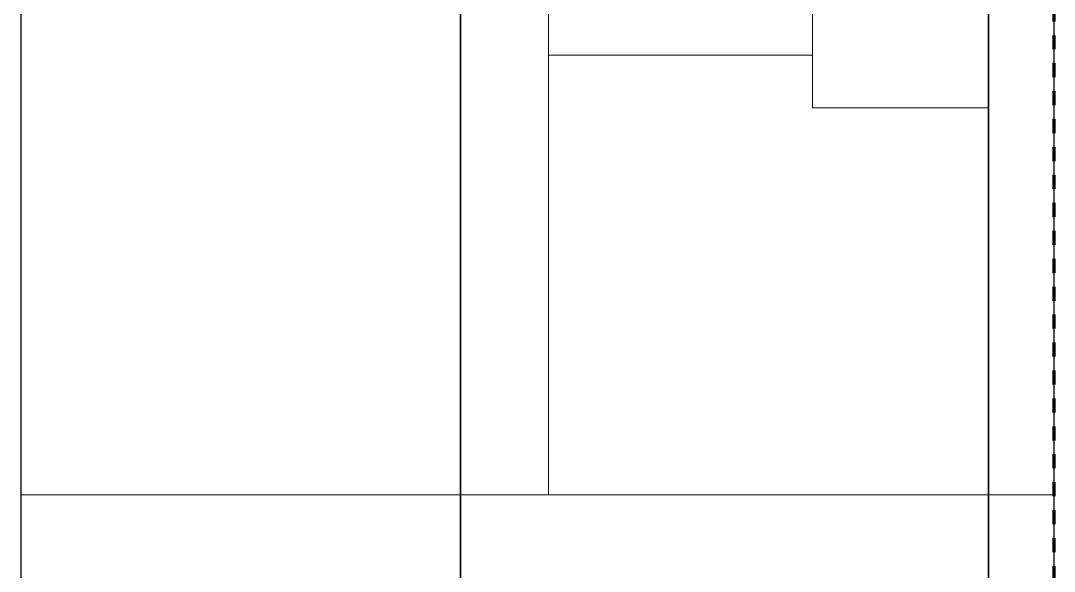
# Model space of a CAD drawing. Header units: millimetres. Extents: x -5300 to 98858, y -5196 to 93886.
# Drawn here: x 890 to 1125, y 5692.6 to 5817.8 of the extents above; entities that cross this region are included whole.
import ezdxf

# ---------------------------------------------------------------- set-up
doc = ezdxf.new("R2010")
doc.units = ezdxf.units.MM
doc.linetypes.add('Штрих', pattern=[6.35, 3.175, -3.175])
doc.linetypes.add('Штрих_2_', pattern=[6.35, 3.175, -3.175])
for name, color, linetype, lineweight, true_color in [('_Разделитель помещений_', 4, 'Штрих', 70, 0x00ffff), ('Двери', 7, 'Continuous', 18, 0x7f7f7f), ('Перекрытия', 7, 'Continuous', 18, 0x7f7f7f), ('Стены', 7, 'Continuous', 18, 0x7f7f7f), ('Стены разрез', 7, 'Continuous', 50, 0x7f7f7f)]:
    doc.layers.add(name, color=color, linetype=linetype, lineweight=lineweight, true_color=true_color)

# ---------------------------------------------------------------- blocks, each defined once
blk = doc.blocks.new('ПЕР-002 - ПЕР-002-240075-Подвал')
at = {"layer": 'Перекрытия', "color": 254, "true_color": 0xd4d4d4}
for p, q in [((890, 890), (890, 11650)), ((890, 11650), (890, 890)), ((1110, 6590), (1110, 1110)), ((1110, 1110), (1110, 6590))]:
    blk.add_line(p, q, dxfattribs=at)
blk = doc.blocks.new('СТВ_Перегородка_Кирпич 150968 - СТВ_Перегородка_Кирпич 2-246746-Подвал')
at = {"layer": 'Стены', "color": 254, "true_color": 0xd4d4d4}
blk.add_line((990, 990), (990, 11750), dxfattribs=at)
blk = doc.blocks.new('СТВ_Перегородка_Кирпич 150968 - СТВ_Перегородка_Кирпич 150968-246743-Подвал')
at = {"layer": 'Стены', "color": 254, "true_color": 0xd4d4d4}
for p, q in [((890, 5710), (890, 6330)), ((990, 5710), (990, 6330)), ((990, 6330), (990, 5710)), ((1110, 5710), (1110, 6330)), ((1110, 6330), (1110, 5710)), ((1125, 6330), (1125, 5710)), ((890, 5710), (990, 5710)), ((890, 5710), (890, 5710)), ((990, 5710), (1110, 5710)), ((990, 5710), (990, 5710)), ((990, 5710), (990, 5710)), ((1110, 5710), (1125, 5710)), ((1110, 5710), (1110, 5710)), ((1110, 5710), (1110, 5710)), ((1125, 5710), (1125, 5710))]:
    blk.add_line(p, q, dxfattribs=at)
at = {"layer": 'Стены разрез', "color": 254, "lineweight": 25, "true_color": 0xd4d4d4}
for p, q in [((990, 11870), (990, 990)), ((1110, 990), (1110, 11870)), ((890, 11750), (890, 890)), ((990, 890), (990, 11750)), ((1110, 6590), (1110, 1110)), ((1125, 1110), (1125, 6590))]:
    blk.add_line(p, q, dxfattribs=at)
blk.add_blockref('СТВ_Перегородка_Кирпич 150968 - СТВ_Перегородка_Кирпич 2-246746-Подвал', (0, 0))
blk = doc.blocks.new('Дн-12 - Дн-12-246799-Подвал')
at = {"layer": 'Двери', "color": 254, "true_color": 0xd4d4d4}
for p, q in [((1010, 6330), (1010, 5710)), ((1010, 5710), (1010, 6330)), ((1110, 5710), (1110, 6330)), ((1110, 5710), (1110, 6330)), ((1070, 5798), (1070, 6242)), ((1070, 6242), (1070, 5798)), ((1070, 5798), (1070, 6242)), ((1070, 6242), (1070, 5798)), ((1070, 5798), (1070, 6242)), ((1070, 6242), (1070, 5798)), ((1110, 6242), (1110, 5798)), ((1110, 6242), (1110, 5798)), ((1110, 6242), (1110, 5798)), ((1110, 6242), (1110, 5798)), ((1110, 5798), (1110, 6242)), ((1110, 5798), (1110, 6242)), ((1010, 5810), (1010, 6230)), ((1010, 6230), (1010, 5810)), ((1070, 5810), (1070, 6230)), ((1070, 6230), (1070, 5810)), ((1070, 5810), (1010, 5810)), ((1010, 5810), (1010, 5810)), ((1010, 5810), (1070, 5810)), ((1010, 5710), (1010, 5810)), ((1010, 5810), (1070, 5810)), ((1010, 5810), (1010, 5710)), ((1010, 5710), (1010, 5810)), ((1010, 5810), (1010, 5810)), ((1070, 5810), (1010, 5810)), ((1010, 5810), (1010, 5710)), ((1010, 5710), (1010, 5810)), ((1010, 5810), (1070, 5810)), ((1070, 5810), (1010, 5810)), ((1010, 5810), (1010, 5710)), ((1070, 5810), (1070, 5810)), ((1070, 5810), (1070, 5798)), ((1070, 5798), (1070, 5810)), ((1070, 5798), (1070, 5810)), ((1070, 5810), (1070, 5810)), ((1070, 5810), (1070, 5798)), ((1070, 5810), (1070, 5798)), ((1070, 5798), (1070, 5810)), ((1070, 5798), (1110, 5798)), ((1110, 5798), (1070, 5798)), ((1070, 5798), (1070, 5798)), ((1110, 5798), (1070, 5798)), ((1070, 5798), (1070, 5798)), ((1070, 5798), (1110, 5798)), ((1110, 5798), (1070, 5798)), ((1070, 5798), (1110, 5798)), ((1110, 5798), (1070, 5798)), ((1070, 5798), (1070, 5798)), ((1070, 5798), (1110, 5798)), ((1070, 5798), (1070, 5798)), ((1110, 5798), (1070, 5798)), ((1110, 5798), (1070, 5798)), ((1070, 5798), (1070, 5798)), ((1070, 5798), (1110, 5798)), ((1070, 5798), (1070, 5798)), ((1070, 5798), (1110, 5798)), ((1110, 5798), (1110, 5710)), ((1110, 5710), (1110, 5798)), ((1110, 5798), (1110, 5798)), ((1110, 5798), (1110, 5710)), ((1110, 5710), (1110, 5798)), ((1110, 5798), (1110, 5798)), ((1110, 5798), (1110, 5798)), ((1110, 5798), (1110, 5710)), ((1110, 5798), (1110, 5710)), ((1110, 5798), (1110, 5798)), ((1110, 5798), (1110, 5798)), ((1110, 5798), (1110, 5798)), ((1110, 5710), (1010, 5710)), ((1010, 5710), (1010, 5710)), ((1010, 5710), (1110, 5710)), ((1110, 5710), (1010, 5710)), ((1010, 5710), (1010, 5710)), ((1010, 5710), (1110, 5710)), ((1010, 5710), (1110, 5710)), ((1110, 5710), (1010, 5710)), ((1010, 5710), (1010, 5710)), ((1010, 5710), (1110, 5710)), ((1110, 5710), (1010, 5710)), ((1010, 5710), (1010, 5710)), ((1110, 5710), (1110, 5710)), ((1110, 5710), (1110, 5710)), ((1110, 5710), (1110, 5710)), ((1110, 5710), (1110, 5710))]:
    blk.add_line(p, q, dxfattribs=at)
blk = doc.blocks.new('Дн-12 - Дн-12-246803-Подвал')
blk.add_blockref('Дн-12 - Дн-12-246799-Подвал', (0, 0))

msp = doc.modelspace()

# ---------------------------------------------------------------- linework, layer by layer
at = {"layer": '_Разделитель помещений_', "color": 131, "linetype": 'Штрих_2_', "true_color": 0xaaffff}
msp.add_line((1125, 1125), (1125, 6575), dxfattribs=at)

# ---------------------------------------------------------------- block references
at = {"layer": 'Двери', "color": 254, "true_color": 0xd4d4d4}
msp.add_blockref('Дн-12 - Дн-12-246803-Подвал', (0, 0), dxfattribs=at)
at = {"layer": 'Перекрытия', "color": 254, "true_color": 0xd4d4d4}
msp.add_blockref('ПЕР-002 - ПЕР-002-240075-Подвал', (0, 0), dxfattribs=at)
at = {"layer": 'Стены', "color": 254, "true_color": 0xd4d4d4}
msp.add_blockref('СТВ_Перегородка_Кирпич 150968 - СТВ_Перегородка_Кирпич 150968-246743-Подвал', (0, 0), dxfattribs=at)

doc.saveas('drawing.dxf')
